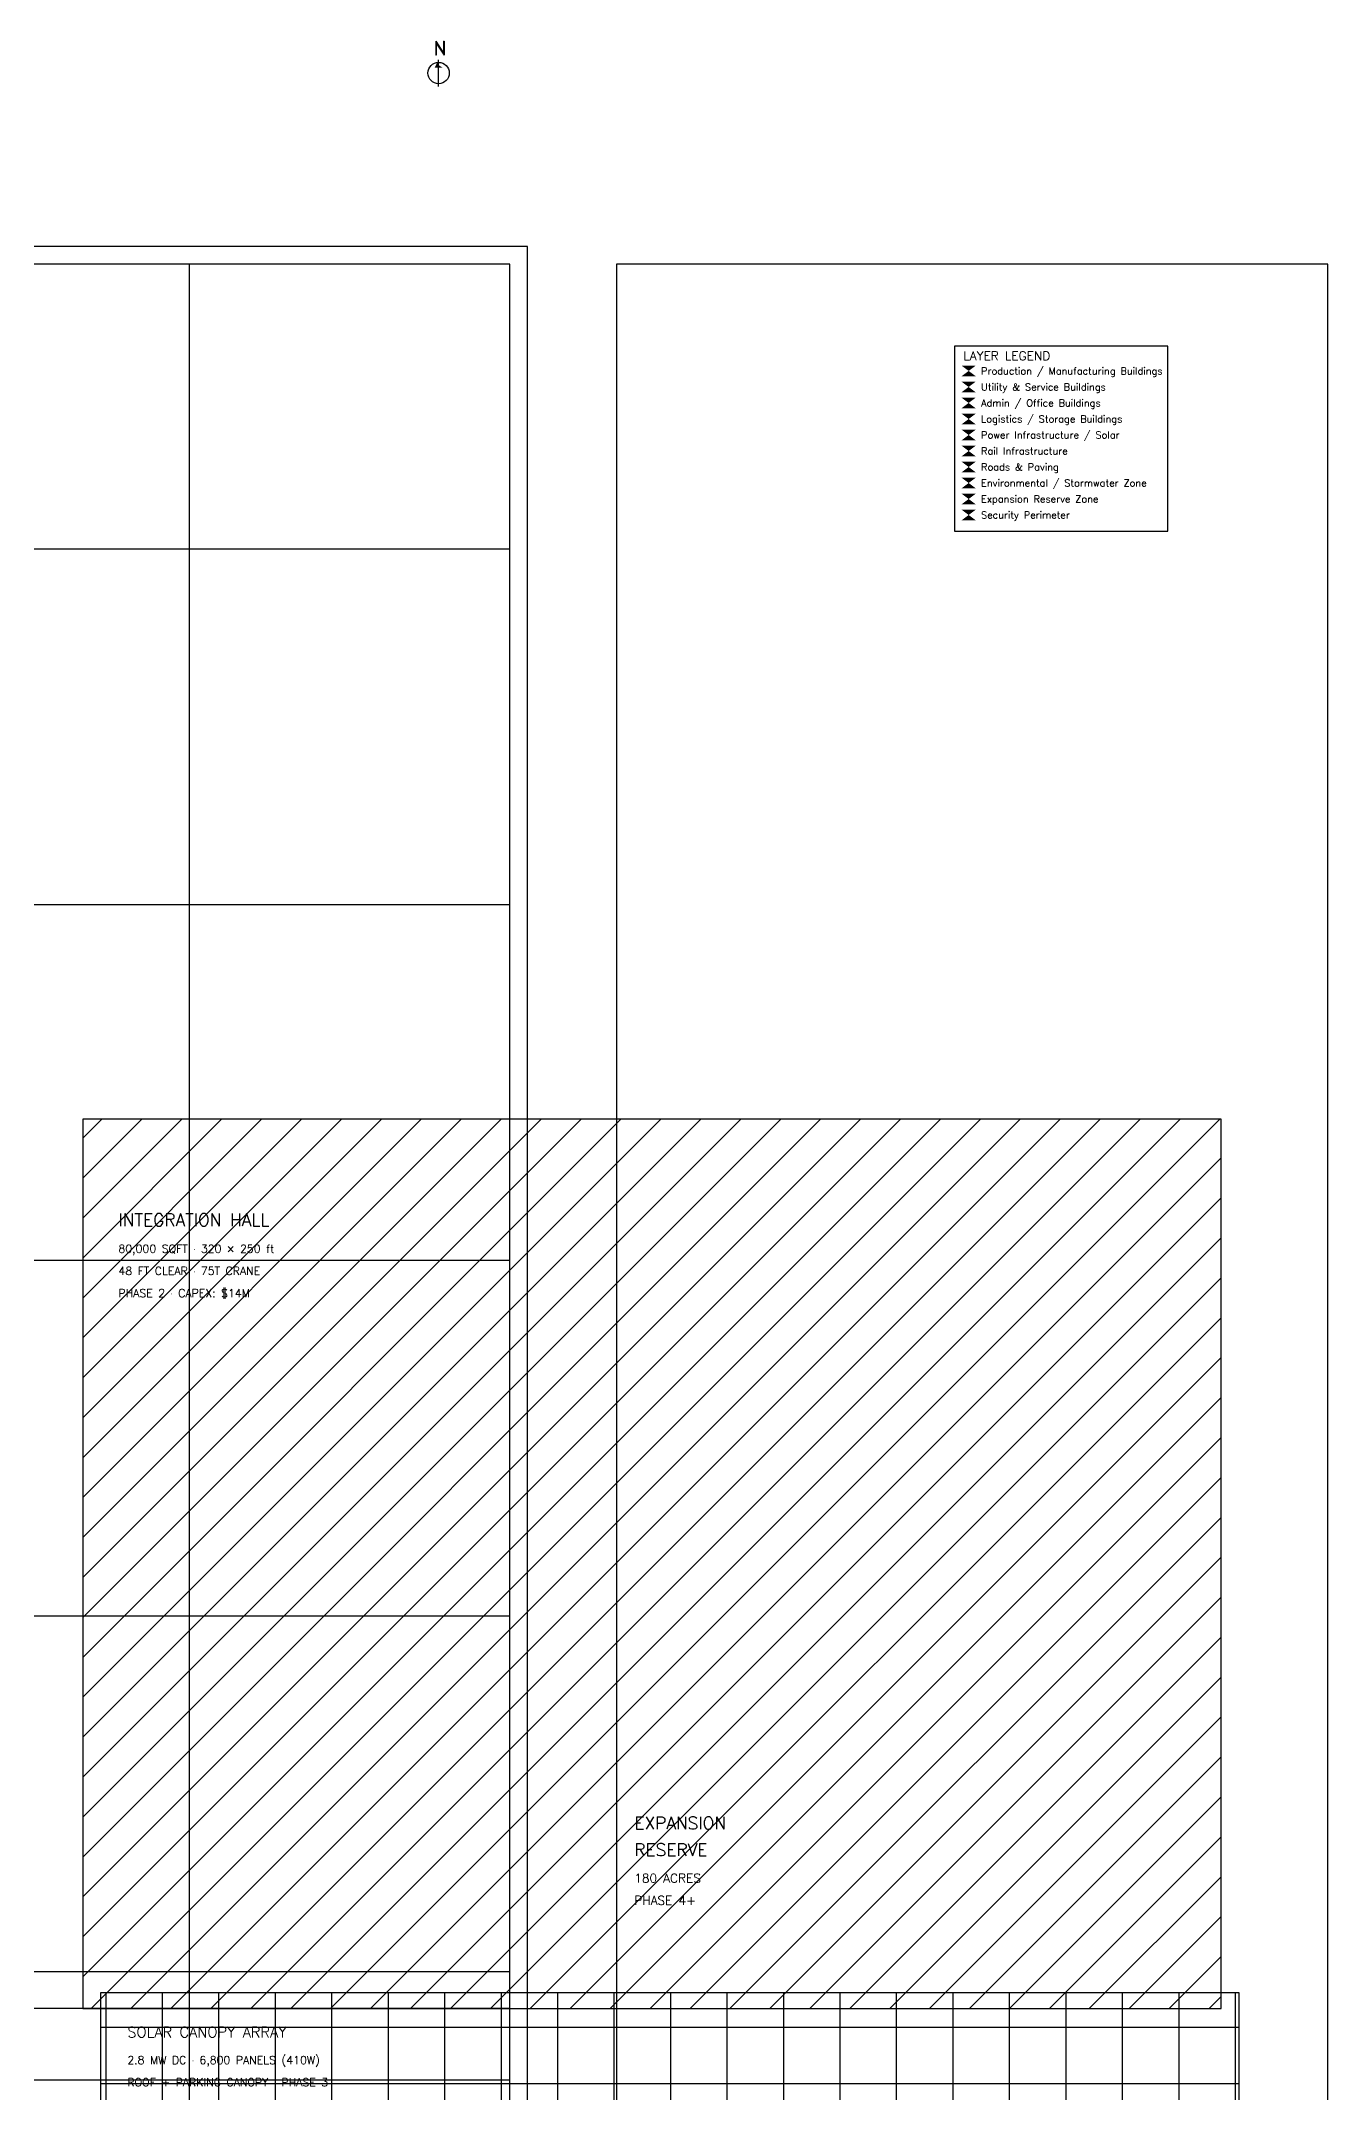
# Model space of a CAD drawing. Extents: x -30 to 4930, y -120 to 3821.
# Drawn here: x 3483 to 4930, y 1514 to 3821 of the extents above; entities that cross this region are included whole.
import ezdxf

# ---------------------------------------------------------------- set-up
doc = ezdxf.new("R2010")
doc.units = 0
for name, color, linetype in [('A-BLDG-PROD', 4, 'Continuous'), ('C-SITE-BOUN', 7, 'Continuous'), ('C-SITE-ROAD', 8, 'Continuous'), ('X-ANNO-GRID', 8, 'Continuous'), ('X-ANNO-TEXT', 7, 'Continuous'), ('X-ANNO-TITL', 7, 'Continuous'), ('Z-SITE-SOLR', 2, 'Continuous'), ('Z-ZONE-EXPN', 6, 'Continuous'), ('Z-ZONE-SECU', 1, 'Continuous')]:
    doc.layers.add(name, color=color, linetype=linetype)
doc.styles.add('ENGINEERING', font='romans.shx')
doc.styles.add('TITLE', font='romand.shx')

msp = doc.modelspace()

# ---------------------------------------------------------------- hatches: boundary and pattern name
at = {"layer": 'A-BLDG-PROD'}
h = msp.add_hatch(dxfattribs=at)
h.set_pattern_fill('ANSI31', scale=10)
h.paths.add_polyline_path([(3530, 1608.4), (4810, 1608.4), (4810, 2608.4), (3530, 2608.4)])
at = {"layer": 'Z-SITE-SOLR'}
h = msp.add_hatch(dxfattribs=at)
h.set_pattern_fill('NET', scale=20)
h.paths.add_polyline_path([(3550, 226), (4830, 226), (4830, 1626), (3550, 1626)])

# ---------------------------------------------------------------- linework, layer by layer
at = {"layer": 'A-BLDG-PROD'}
msp.add_lwpolyline([(3530, 1608.4), (4810, 1608.4), (4810, 2608.4), (3530, 2608.4), (3530, 1608.4)], dxfattribs=at)
at = {"layer": 'C-SITE-BOUN'}
msp.add_lwpolyline([(50, 50), (4010, 50), (4010, 3570), (50, 3570), (50, 50)], dxfattribs=at)
at = {"layer": 'C-SITE-ROAD'}
msp.add_lwpolyline([(50, 1528.4), (4010, 1528.4), (4010, 1608.4), (50, 1608.4), (50, 1528.4)], dxfattribs=at)
at = {"layer": 'X-ANNO-GRID'}
for p, q in [((3650, 50), (3650, 3570)), ((50, 3250), (4010, 3250)), ((50, 2850), (4010, 2850)), ((50, 2450), (4010, 2450)), ((50, 2050), (4010, 2050)), ((50, 1650), (4010, 1650))]:
    msp.add_line(p, q, dxfattribs=at)
at = {"layer": 'X-ANNO-TEXT'}
msp.add_line((3930, 3770), (3930, 3800), dxfattribs=at)
msp.add_circle((3930, 3785), 12, dxfattribs=at)
msp.add_solid([(3925.5, 3791), (3930, 3800), (3934.5, 3791), (3930, 3794)], dxfattribs=at)
at = {"layer": 'X-ANNO-TEXT', "color": 4}
for points in [[(4518, 3444), (4534, 3444), (4534, 3456), (4518, 3456)], [(4518, 3318), (4534, 3318), (4534, 3330), (4518, 3330)]]:
    msp.add_solid(points, dxfattribs=at)
at = {"layer": 'X-ANNO-TEXT', "color": 3}
msp.add_solid([(4518, 3426), (4534, 3426), (4534, 3438), (4518, 3438)], dxfattribs=at)
at = {"layer": 'X-ANNO-TEXT', "color": 5}
msp.add_solid([(4518, 3408), (4534, 3408), (4534, 3420), (4518, 3420)], dxfattribs=at)
at = {"layer": 'X-ANNO-TEXT', "color": 6}
for points in [[(4518, 3390), (4534, 3390), (4534, 3402), (4518, 3402)], [(4518, 3300), (4534, 3300), (4534, 3312), (4518, 3312)]]:
    msp.add_solid(points, dxfattribs=at)
at = {"layer": 'X-ANNO-TEXT', "color": 2}
msp.add_solid([(4518, 3372), (4534, 3372), (4534, 3384), (4518, 3384)], dxfattribs=at)
at = {"layer": 'X-ANNO-TEXT', "color": 1}
for points in [[(4518, 3354), (4534, 3354), (4534, 3366), (4518, 3366)], [(4518, 3282), (4534, 3282), (4534, 3294), (4518, 3294)]]:
    msp.add_solid(points, dxfattribs=at)
at = {"layer": 'X-ANNO-TEXT', "color": 8}
msp.add_solid([(4518, 3336), (4534, 3336), (4534, 3348), (4518, 3348)], dxfattribs=at)
at = {"layer": 'X-ANNO-TITL'}
msp.add_lwpolyline([(4510, 3270), (4750, 3270), (4750, 3478), (4510, 3478), (4510, 3270)], dxfattribs=at)
at = {"layer": 'Z-SITE-SOLR'}
msp.add_lwpolyline([(3550, 226), (4830, 226), (4830, 1626), (3550, 1626), (3550, 226)], dxfattribs=at)
at = {"layer": 'Z-ZONE-EXPN'}
msp.add_lwpolyline([(4130, 50), (4930, 50), (4930, 3570), (4130, 3570), (4130, 50)], dxfattribs=at)
at = {"layer": 'Z-ZONE-SECU'}
msp.add_lwpolyline([(30, 30), (4030, 30), (4030, 3590), (30, 3590)], close=True, dxfattribs=at)

# ---------------------------------------------------------------- texts
at = {"layer": 'X-ANNO-TEXT'}
for s, height, style, p in [('N', 16, 'TITLE', (3924, 3805)), ('LAYER LEGEND', 10, 'TITLE', (4520, 3462)), ('Production / Manufacturing Buildings', 8, 'ENGINEERING', (4540, 3446)), ('Admin / Office Buildings', 8, 'ENGINEERING', (4540, 3410)), ('Utility & Service Buildings', 8, 'ENGINEERING', (4540, 3428)), ('Logistics / Storage Buildings', 8, 'ENGINEERING', (4540, 3392)), ('Power Infrastructure / Solar', 8, 'ENGINEERING', (4540, 3374)), ('Rail Infrastructure', 8, 'ENGINEERING', (4540, 3356)), ('Roads & Paving', 8, 'ENGINEERING', (4540, 3338)), ('Environmental / Stormwater Zone', 8, 'ENGINEERING', (4540, 3320)), ('Expansion Reserve Zone', 8, 'ENGINEERING', (4540, 3302)), ('Security Perimeter', 8, 'ENGINEERING', (4540, 3284)), ('INTEGRATION HALL', 14, 'TITLE', (3570, 2488.4)), ('80,000 SQFT · 320 × 250 ft', 9, 'ENGINEERING', (3570, 2458.4)), ('48 FT CLEAR · 75T CRANE', 9, 'ENGINEERING', (3570, 2433.4)), ('PHASE 2 · CAPEX: $14M', 9, 'ENGINEERING', (3570, 2408.4)), ('EXPANSION', 14, 'TITLE', (4150, 1810)), ('RESERVE', 14, 'TITLE', (4150, 1780)), ('180 ACRES', 10, 'ENGINEERING', (4150, 1750)), ('PHASE 4+', 10, 'ENGINEERING', (4150, 1725)), ('SOLAR CANOPY ARRAY', 12, 'TITLE', (3580, 1576)), ('2.8 MW DC · 6,800 PANELS (410W)', 9, 'ENGINEERING', (3580, 1546)), ('ROOF + PARKING CANOPY · PHASE 3', 9, 'ENGINEERING', (3580, 1521))]:
    msp.add_text(s, height=height, dxfattribs=dict(at, style=style)).set_placement(p)

doc.saveas('drawing.dxf')
